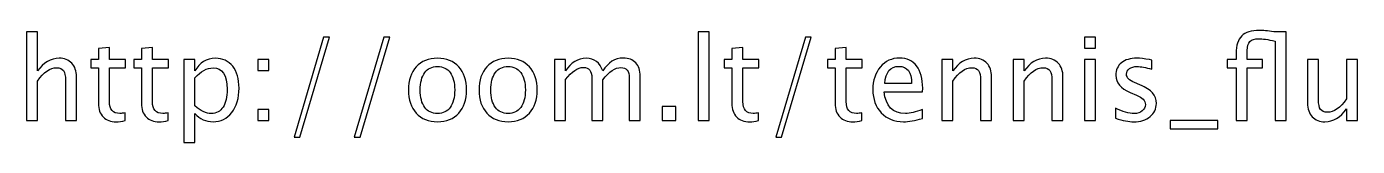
# Model space of a CAD drawing. Header units: centimetres. Extents: x -58 to 57, y -40 to 59.
# Drawn here: x -57.59 to -42.88, y 36.47 to 37.71 of the extents above; entities that cross this region are included whole.
import ezdxf

# ---------------------------------------------------------------- set-up
doc = ezdxf.new("R2010")
doc.units = ezdxf.units.CM
doc.header["$MEASUREMENT"] = 0
doc.layers.add('Layer 1', color=7, linetype='Continuous')

msp = doc.modelspace()

# ---------------------------------------------------------------- linework, layer by layer
at = {"layer": 'Layer 1'}
for points, knots in [([(-57.58567, 36.71887), (-57.58567, 36.71887), (-57.58567, 37.69804), (-57.58567, 37.69804), (-57.58567, 37.69804), (-57.58567, 37.69804), (-57.46375, 37.69804), (-57.46375, 37.69804), (-57.46375, 37.69804), (-57.46375, 37.69804), (-57.46375, 37.26476), (-57.46375, 37.26476), (-57.46375, 37.26476), (-57.39919, 37.35895), (-57.32003, 37.40594), (-57.22647, 37.40594), (-57.22647, 37.40594), (-57.16763, 37.40594), (-57.12085, 37.38753), (-57.08635, 37.35048), (-57.08635, 37.35048), (-57.05185, 37.31365), (-57.03449, 37.26391), (-57.03449, 37.20168), (-57.03449, 37.20168), (-57.03449, 37.20168), (-57.03449, 36.71887), (-57.03449, 36.71887), (-57.03449, 36.71887), (-57.03449, 36.71887), (-57.15641, 36.71887), (-57.15641, 36.71887), (-57.15641, 36.71887), (-57.15641, 36.71887), (-57.15641, 37.16189), (-57.15641, 37.16189), (-57.15641, 37.16189), (-57.15641, 37.21184), (-57.16382, 37.2474), (-57.17842, 37.26857), (-57.17842, 37.26857), (-57.19324, 37.28995), (-57.21758, 37.30053), (-57.25166, 37.30053), (-57.25166, 37.30053), (-57.32659, 37.30053), (-57.39729, 37.25164), (-57.46375, 37.15385), (-57.46375, 37.15385), (-57.46375, 37.15385), (-57.46375, 36.71887), (-57.46375, 36.71887), (-57.46375, 36.71887), (-57.46375, 36.71887), (-57.58567, 36.71887), (-57.58567, 36.71887)], [0, 0, 0, 0, 0.06666667, 0.06666667, 0.06666667, 0.06666667, 0.13333333, 0.13333333, 0.13333333, 0.13333333, 0.2, 0.2, 0.2, 0.2, 0.26666667, 0.26666667, 0.26666667, 0.26666667, 0.33333333, 0.33333333, 0.33333333, 0.33333333, 0.4, 0.4, 0.4, 0.4, 0.46666667, 0.46666667, 0.46666667, 0.46666667, 0.53333333, 0.53333333, 0.53333333, 0.53333333, 0.6, 0.6, 0.6, 0.6, 0.66666667, 0.66666667, 0.66666667, 0.66666667, 0.73333333, 0.73333333, 0.73333333, 0.73333333, 0.8, 0.8, 0.8, 0.8, 0.86666667, 0.86666667, 0.86666667, 0.86666667, 1, 1, 1, 1]), ([(-54.63123, 36.53472), (-54.63123, 36.53472), (-54.30463, 37.63708), (-54.30463, 37.63708), (-54.30463, 37.63708), (-54.30463, 37.63708), (-54.24007, 37.63708), (-54.24007, 37.63708), (-54.24007, 37.63708), (-54.24007, 37.63708), (-54.56667, 36.53472), (-54.56667, 36.53472), (-54.56667, 36.53472), (-54.56667, 36.53472), (-54.63123, 36.53472), (-54.63123, 36.53472)], [0, 0, 0, 0, 0.2, 0.2, 0.2, 0.2, 0.4, 0.4, 0.4, 0.4, 0.6, 0.6, 0.6, 0.6, 1, 1, 1, 1]), ([(-53.96533, 36.53472), (-53.96533, 36.53472), (-53.63873, 37.63708), (-53.63873, 37.63708), (-53.63873, 37.63708), (-53.63873, 37.63708), (-53.57417, 37.63708), (-53.57417, 37.63708), (-53.57417, 37.63708), (-53.57417, 37.63708), (-53.90077, 36.53472), (-53.90077, 36.53472), (-53.90077, 36.53472), (-53.90077, 36.53472), (-53.96533, 36.53472), (-53.96533, 36.53472)], [0, 0, 0, 0, 0.2, 0.2, 0.2, 0.2, 0.4, 0.4, 0.4, 0.4, 0.6, 0.6, 0.6, 0.6, 1, 1, 1, 1]), ([(-50.16677, 36.71887), (-50.16677, 36.71887), (-50.16677, 37.69804), (-50.16677, 37.69804), (-50.16677, 37.69804), (-50.16677, 37.69804), (-50.04485, 37.69804), (-50.04485, 37.69804), (-50.04485, 37.69804), (-50.04485, 37.69804), (-50.04485, 36.71887), (-50.04485, 36.71887), (-50.04485, 36.71887), (-50.04485, 36.71887), (-50.16677, 36.71887), (-50.16677, 36.71887)], [0, 0, 0, 0, 0.2, 0.2, 0.2, 0.2, 0.4, 0.4, 0.4, 0.4, 0.6, 0.6, 0.6, 0.6, 1, 1, 1, 1]), ([(-49.30952, 36.53472), (-49.30952, 36.53472), (-48.98292, 37.63708), (-48.98292, 37.63708), (-48.98292, 37.63708), (-48.98292, 37.63708), (-48.91836, 37.63708), (-48.91836, 37.63708), (-48.91836, 37.63708), (-48.91836, 37.63708), (-49.24496, 36.53472), (-49.24496, 36.53472), (-49.24496, 36.53472), (-49.24496, 36.53472), (-49.30952, 36.53472), (-49.30952, 36.53472)], [0, 0, 0, 0, 0.2, 0.2, 0.2, 0.2, 0.4, 0.4, 0.4, 0.4, 0.6, 0.6, 0.6, 0.6, 1, 1, 1, 1]), ([(-45.89978, 37.51516), (-45.89978, 37.51516), (-45.89978, 37.63708), (-45.89978, 37.63708), (-45.89978, 37.63708), (-45.89978, 37.63708), (-45.77786, 37.63708), (-45.77786, 37.63708), (-45.77786, 37.63708), (-45.77786, 37.63708), (-45.77786, 37.51516), (-45.77786, 37.51516), (-45.77786, 37.51516), (-45.77786, 37.51516), (-45.89978, 37.51516), (-45.89978, 37.51516)], [0, 0, 0, 0, 0.2, 0.2, 0.2, 0.2, 0.4, 0.4, 0.4, 0.4, 0.6, 0.6, 0.6, 0.6, 1, 1, 1, 1]), ([(-44.22359, 36.71887), (-44.22359, 36.71887), (-44.22359, 37.30053), (-44.22359, 37.30053), (-44.22359, 37.30053), (-44.22359, 37.30053), (-44.32286, 37.30053), (-44.32286, 37.30053), (-44.32286, 37.30053), (-44.32286, 37.30053), (-44.32286, 37.39197), (-44.32286, 37.39197), (-44.32286, 37.39197), (-44.32286, 37.39197), (-44.22359, 37.39197), (-44.22359, 37.39197), (-44.22359, 37.39197), (-44.22359, 37.39197), (-44.22359, 37.46076), (-44.22359, 37.46076), (-44.22359, 37.46076), (-44.22359, 37.54776), (-44.20285, 37.61147), (-44.16157, 37.65211), (-44.16157, 37.65211), (-44.1203, 37.69296), (-44.05574, 37.71328), (-43.96811, 37.71328), (-43.96811, 37.71328), (-43.93022, 37.71328), (-43.87603, 37.7082), (-43.80576, 37.69804), (-43.80576, 37.69804), (-43.80576, 37.69804), (-43.67241, 37.69804), (-43.67241, 37.69804), (-43.67241, 37.69804), (-43.67241, 37.69804), (-43.67241, 36.71887), (-43.67241, 36.71887), (-43.67241, 36.71887), (-43.67241, 36.71887), (-43.79433, 36.71887), (-43.79433, 36.71887), (-43.79433, 36.71887), (-43.79433, 36.71887), (-43.79433, 37.5939), (-43.79433, 37.5939), (-43.79433, 37.5939), (-43.87328, 37.61253), (-43.93361, 37.62184), (-43.97509, 37.62184), (-43.97509, 37.62184), (-44.02039, 37.62184), (-44.05277, 37.61168), (-44.07246, 37.59136), (-44.07246, 37.59136), (-44.09193, 37.57104), (-44.10167, 37.53717), (-44.10167, 37.48955), (-44.10167, 37.48955), (-44.10167, 37.48955), (-44.10167, 37.39197), (-44.10167, 37.39197), (-44.10167, 37.39197), (-44.10167, 37.39197), (-43.93276, 37.39197), (-43.93276, 37.39197), (-43.93276, 37.39197), (-43.93276, 37.39197), (-43.93276, 37.30053), (-43.93276, 37.30053), (-43.93276, 37.30053), (-43.93276, 37.30053), (-44.10167, 37.30053), (-44.10167, 37.30053), (-44.10167, 37.30053), (-44.10167, 37.30053), (-44.10167, 36.71887), (-44.10167, 36.71887), (-44.10167, 36.71887), (-44.10167, 36.71887), (-44.22359, 36.71887), (-44.22359, 36.71887)], [0, 0, 0, 0, 0.04545455, 0.04545455, 0.04545455, 0.04545455, 0.09090909, 0.09090909, 0.09090909, 0.09090909, 0.13636364, 0.13636364, 0.13636364, 0.13636364, 0.18181818, 0.18181818, 0.18181818, 0.18181818, 0.22727273, 0.22727273, 0.22727273, 0.22727273, 0.27272727, 0.27272727, 0.27272727, 0.27272727, 0.31818182, 0.31818182, 0.31818182, 0.31818182, 0.36363636, 0.36363636, 0.36363636, 0.36363636, 0.40909091, 0.40909091, 0.40909091, 0.40909091, 0.45454545, 0.45454545, 0.45454545, 0.45454545, 0.5, 0.5, 0.5, 0.5, 0.54545455, 0.54545455, 0.54545455, 0.54545455, 0.59090909, 0.59090909, 0.59090909, 0.59090909, 0.63636364, 0.63636364, 0.63636364, 0.63636364, 0.68181818, 0.68181818, 0.68181818, 0.68181818, 0.72727273, 0.72727273, 0.72727273, 0.72727273, 0.77272727, 0.77272727, 0.77272727, 0.77272727, 0.81818182, 0.81818182, 0.81818182, 0.81818182, 0.86363636, 0.86363636, 0.86363636, 0.86363636, 0.90909091, 0.90909091, 0.90909091, 0.90909091, 1, 1, 1, 1]), ([(-56.49643, 36.71908), (-56.53411, 36.70871), (-56.56691, 36.70363), (-56.59464, 36.70363), (-56.59464, 36.70363), (-56.65687, 36.70363), (-56.70534, 36.72141), (-56.74006, 36.75697), (-56.74006, 36.75697), (-56.77498, 36.79253), (-56.79234, 36.84185), (-56.79234, 36.90514), (-56.79234, 36.90514), (-56.79234, 36.90514), (-56.79234, 37.30053), (-56.79234, 37.30053), (-56.79234, 37.30053), (-56.79234, 37.30053), (-56.87658, 37.30053), (-56.87658, 37.30053), (-56.87658, 37.30053), (-56.87658, 37.30053), (-56.87658, 37.39197), (-56.87658, 37.39197), (-56.87658, 37.39197), (-56.87658, 37.39197), (-56.79234, 37.39197), (-56.79234, 37.39197), (-56.79234, 37.39197), (-56.79234, 37.39197), (-56.79234, 37.51368), (-56.79234, 37.51368), (-56.79234, 37.51368), (-56.79234, 37.51368), (-56.67042, 37.52532), (-56.67042, 37.52532), (-56.67042, 37.52532), (-56.67042, 37.52532), (-56.67042, 37.39197), (-56.67042, 37.39197), (-56.67042, 37.39197), (-56.67042, 37.39197), (-56.49389, 37.39197), (-56.49389, 37.39197), (-56.49389, 37.39197), (-56.49389, 37.39197), (-56.49389, 37.30053), (-56.49389, 37.30053), (-56.49389, 37.30053), (-56.49389, 37.30053), (-56.67042, 37.30053), (-56.67042, 37.30053), (-56.67042, 37.30053), (-56.67042, 37.30053), (-56.67042, 36.92715), (-56.67042, 36.92715), (-56.67042, 36.92715), (-56.67042, 36.8391), (-56.63211, 36.79507), (-56.5557, 36.79507), (-56.5557, 36.79507), (-56.5394, 36.79507), (-56.51971, 36.79782), (-56.49643, 36.80311), (-56.49643, 36.80311), (-56.49643, 36.80311), (-56.49643, 36.71908), (-56.49643, 36.71908)], [0, 0, 0, 0, 0.05555556, 0.05555556, 0.05555556, 0.05555556, 0.11111111, 0.11111111, 0.11111111, 0.11111111, 0.16666667, 0.16666667, 0.16666667, 0.16666667, 0.22222222, 0.22222222, 0.22222222, 0.22222222, 0.27777778, 0.27777778, 0.27777778, 0.27777778, 0.33333333, 0.33333333, 0.33333333, 0.33333333, 0.38888889, 0.38888889, 0.38888889, 0.38888889, 0.44444444, 0.44444444, 0.44444444, 0.44444444, 0.5, 0.5, 0.5, 0.5, 0.55555556, 0.55555556, 0.55555556, 0.55555556, 0.61111111, 0.61111111, 0.61111111, 0.61111111, 0.66666667, 0.66666667, 0.66666667, 0.66666667, 0.72222222, 0.72222222, 0.72222222, 0.72222222, 0.77777778, 0.77777778, 0.77777778, 0.77777778, 0.83333333, 0.83333333, 0.83333333, 0.83333333, 0.88888889, 0.88888889, 0.88888889, 0.88888889, 1, 1, 1, 1]), ([(-56.02145, 36.71908), (-56.05913, 36.70871), (-56.09193, 36.70363), (-56.11966, 36.70363), (-56.11966, 36.70363), (-56.18189, 36.70363), (-56.23036, 36.72141), (-56.26508, 36.75697), (-56.26508, 36.75697), (-56.3, 36.79253), (-56.31736, 36.84185), (-56.31736, 36.90514), (-56.31736, 36.90514), (-56.31736, 36.90514), (-56.31736, 37.30053), (-56.31736, 37.30053), (-56.31736, 37.30053), (-56.31736, 37.30053), (-56.4016, 37.30053), (-56.4016, 37.30053), (-56.4016, 37.30053), (-56.4016, 37.30053), (-56.4016, 37.39197), (-56.4016, 37.39197), (-56.4016, 37.39197), (-56.4016, 37.39197), (-56.31736, 37.39197), (-56.31736, 37.39197), (-56.31736, 37.39197), (-56.31736, 37.39197), (-56.31736, 37.51368), (-56.31736, 37.51368), (-56.31736, 37.51368), (-56.31736, 37.51368), (-56.19544, 37.52532), (-56.19544, 37.52532), (-56.19544, 37.52532), (-56.19544, 37.52532), (-56.19544, 37.39197), (-56.19544, 37.39197), (-56.19544, 37.39197), (-56.19544, 37.39197), (-56.01891, 37.39197), (-56.01891, 37.39197), (-56.01891, 37.39197), (-56.01891, 37.39197), (-56.01891, 37.30053), (-56.01891, 37.30053), (-56.01891, 37.30053), (-56.01891, 37.30053), (-56.19544, 37.30053), (-56.19544, 37.30053), (-56.19544, 37.30053), (-56.19544, 37.30053), (-56.19544, 36.92715), (-56.19544, 36.92715), (-56.19544, 36.92715), (-56.19544, 36.8391), (-56.15713, 36.79507), (-56.08072, 36.79507), (-56.08072, 36.79507), (-56.06442, 36.79507), (-56.04473, 36.79782), (-56.02145, 36.80311), (-56.02145, 36.80311), (-56.02145, 36.80311), (-56.02145, 36.71908), (-56.02145, 36.71908)], [0, 0, 0, 0, 0.05555556, 0.05555556, 0.05555556, 0.05555556, 0.11111111, 0.11111111, 0.11111111, 0.11111111, 0.16666667, 0.16666667, 0.16666667, 0.16666667, 0.22222222, 0.22222222, 0.22222222, 0.22222222, 0.27777778, 0.27777778, 0.27777778, 0.27777778, 0.33333333, 0.33333333, 0.33333333, 0.33333333, 0.38888889, 0.38888889, 0.38888889, 0.38888889, 0.44444444, 0.44444444, 0.44444444, 0.44444444, 0.5, 0.5, 0.5, 0.5, 0.55555556, 0.55555556, 0.55555556, 0.55555556, 0.61111111, 0.61111111, 0.61111111, 0.61111111, 0.66666667, 0.66666667, 0.66666667, 0.66666667, 0.72222222, 0.72222222, 0.72222222, 0.72222222, 0.77777778, 0.77777778, 0.77777778, 0.77777778, 0.83333333, 0.83333333, 0.83333333, 0.83333333, 0.88888889, 0.88888889, 0.88888889, 0.88888889, 1, 1, 1, 1]), ([(-49.49875, 36.71908), (-49.53643, 36.70871), (-49.56923, 36.70363), (-49.59696, 36.70363), (-49.59696, 36.70363), (-49.65919, 36.70363), (-49.70766, 36.72141), (-49.74238, 36.75697), (-49.74238, 36.75697), (-49.7773, 36.79253), (-49.79466, 36.84185), (-49.79466, 36.90514), (-49.79466, 36.90514), (-49.79466, 36.90514), (-49.79466, 37.30053), (-49.79466, 37.30053), (-49.79466, 37.30053), (-49.79466, 37.30053), (-49.8789, 37.30053), (-49.8789, 37.30053), (-49.8789, 37.30053), (-49.8789, 37.30053), (-49.8789, 37.39197), (-49.8789, 37.39197), (-49.8789, 37.39197), (-49.8789, 37.39197), (-49.79466, 37.39197), (-49.79466, 37.39197), (-49.79466, 37.39197), (-49.79466, 37.39197), (-49.79466, 37.51368), (-49.79466, 37.51368), (-49.79466, 37.51368), (-49.79466, 37.51368), (-49.67274, 37.52532), (-49.67274, 37.52532), (-49.67274, 37.52532), (-49.67274, 37.52532), (-49.67274, 37.39197), (-49.67274, 37.39197), (-49.67274, 37.39197), (-49.67274, 37.39197), (-49.49621, 37.39197), (-49.49621, 37.39197), (-49.49621, 37.39197), (-49.49621, 37.39197), (-49.49621, 37.30053), (-49.49621, 37.30053), (-49.49621, 37.30053), (-49.49621, 37.30053), (-49.67274, 37.30053), (-49.67274, 37.30053), (-49.67274, 37.30053), (-49.67274, 37.30053), (-49.67274, 36.92715), (-49.67274, 36.92715), (-49.67274, 36.92715), (-49.67274, 36.8391), (-49.63443, 36.79507), (-49.55802, 36.79507), (-49.55802, 36.79507), (-49.54172, 36.79507), (-49.52203, 36.79782), (-49.49875, 36.80311), (-49.49875, 36.80311), (-49.49875, 36.80311), (-49.49875, 36.71908), (-49.49875, 36.71908)], [0, 0, 0, 0, 0.05555556, 0.05555556, 0.05555556, 0.05555556, 0.11111111, 0.11111111, 0.11111111, 0.11111111, 0.16666667, 0.16666667, 0.16666667, 0.16666667, 0.22222222, 0.22222222, 0.22222222, 0.22222222, 0.27777778, 0.27777778, 0.27777778, 0.27777778, 0.33333333, 0.33333333, 0.33333333, 0.33333333, 0.38888889, 0.38888889, 0.38888889, 0.38888889, 0.44444444, 0.44444444, 0.44444444, 0.44444444, 0.5, 0.5, 0.5, 0.5, 0.55555556, 0.55555556, 0.55555556, 0.55555556, 0.61111111, 0.61111111, 0.61111111, 0.61111111, 0.66666667, 0.66666667, 0.66666667, 0.66666667, 0.72222222, 0.72222222, 0.72222222, 0.72222222, 0.77777778, 0.77777778, 0.77777778, 0.77777778, 0.83333333, 0.83333333, 0.83333333, 0.83333333, 0.88888889, 0.88888889, 0.88888889, 0.88888889, 1, 1, 1, 1]), ([(-48.35787, 36.71908), (-48.39555, 36.70871), (-48.42835, 36.70363), (-48.45608, 36.70363), (-48.45608, 36.70363), (-48.51831, 36.70363), (-48.56678, 36.72141), (-48.6015, 36.75697), (-48.6015, 36.75697), (-48.63642, 36.79253), (-48.65378, 36.84185), (-48.65378, 36.90514), (-48.65378, 36.90514), (-48.65378, 36.90514), (-48.65378, 37.30053), (-48.65378, 37.30053), (-48.65378, 37.30053), (-48.65378, 37.30053), (-48.73802, 37.30053), (-48.73802, 37.30053), (-48.73802, 37.30053), (-48.73802, 37.30053), (-48.73802, 37.39197), (-48.73802, 37.39197), (-48.73802, 37.39197), (-48.73802, 37.39197), (-48.65378, 37.39197), (-48.65378, 37.39197), (-48.65378, 37.39197), (-48.65378, 37.39197), (-48.65378, 37.51368), (-48.65378, 37.51368), (-48.65378, 37.51368), (-48.65378, 37.51368), (-48.53186, 37.52532), (-48.53186, 37.52532), (-48.53186, 37.52532), (-48.53186, 37.52532), (-48.53186, 37.39197), (-48.53186, 37.39197), (-48.53186, 37.39197), (-48.53186, 37.39197), (-48.35533, 37.39197), (-48.35533, 37.39197), (-48.35533, 37.39197), (-48.35533, 37.39197), (-48.35533, 37.30053), (-48.35533, 37.30053), (-48.35533, 37.30053), (-48.35533, 37.30053), (-48.53186, 37.30053), (-48.53186, 37.30053), (-48.53186, 37.30053), (-48.53186, 37.30053), (-48.53186, 36.92715), (-48.53186, 36.92715), (-48.53186, 36.92715), (-48.53186, 36.8391), (-48.49355, 36.79507), (-48.41714, 36.79507), (-48.41714, 36.79507), (-48.40084, 36.79507), (-48.38115, 36.79782), (-48.35787, 36.80311), (-48.35787, 36.80311), (-48.35787, 36.80311), (-48.35787, 36.71908), (-48.35787, 36.71908)], [0, 0, 0, 0, 0.05555556, 0.05555556, 0.05555556, 0.05555556, 0.11111111, 0.11111111, 0.11111111, 0.11111111, 0.16666667, 0.16666667, 0.16666667, 0.16666667, 0.22222222, 0.22222222, 0.22222222, 0.22222222, 0.27777778, 0.27777778, 0.27777778, 0.27777778, 0.33333333, 0.33333333, 0.33333333, 0.33333333, 0.38888889, 0.38888889, 0.38888889, 0.38888889, 0.44444444, 0.44444444, 0.44444444, 0.44444444, 0.5, 0.5, 0.5, 0.5, 0.55555556, 0.55555556, 0.55555556, 0.55555556, 0.61111111, 0.61111111, 0.61111111, 0.61111111, 0.66666667, 0.66666667, 0.66666667, 0.66666667, 0.72222222, 0.72222222, 0.72222222, 0.72222222, 0.77777778, 0.77777778, 0.77777778, 0.77777778, 0.83333333, 0.83333333, 0.83333333, 0.83333333, 0.88888889, 0.88888889, 0.88888889, 0.88888889, 1, 1, 1, 1]), ([(-55.84746, 36.47376), (-55.84746, 36.47376), (-55.84746, 37.39197), (-55.84746, 37.39197), (-55.84746, 37.39197), (-55.84746, 37.39197), (-55.72554, 37.39197), (-55.72554, 37.39197), (-55.72554, 37.39197), (-55.72554, 37.39197), (-55.72554, 37.26476), (-55.72554, 37.26476), (-55.72554, 37.26476), (-55.67559, 37.35895), (-55.60044, 37.40594), (-55.50033, 37.40594), (-55.50033, 37.40594), (-55.41926, 37.40594), (-55.35555, 37.37652), (-55.30898, 37.31746), (-55.30898, 37.31746), (-55.26241, 37.25841), (-55.23913, 37.17776), (-55.23913, 37.07553), (-55.23913, 37.07553), (-55.23913, 36.96419), (-55.26559, 36.87423), (-55.31829, 36.80608), (-55.31829, 36.80608), (-55.371, 36.73771), (-55.44042, 36.70363), (-55.52636, 36.70363), (-55.52636, 36.70363), (-55.60616, 36.70363), (-55.67262, 36.73411), (-55.72554, 36.79528), (-55.72554, 36.79528), (-55.72554, 36.79528), (-55.72554, 36.47376), (-55.72554, 36.47376), (-55.72554, 36.47376), (-55.72554, 36.47376), (-55.84746, 36.47376), (-55.84746, 36.47376)], [0, 0, 0, 0, 0.08333333, 0.08333333, 0.08333333, 0.08333333, 0.16666667, 0.16666667, 0.16666667, 0.16666667, 0.25, 0.25, 0.25, 0.25, 0.33333333, 0.33333333, 0.33333333, 0.33333333, 0.41666667, 0.41666667, 0.41666667, 0.41666667, 0.5, 0.5, 0.5, 0.5, 0.58333333, 0.58333333, 0.58333333, 0.58333333, 0.66666667, 0.66666667, 0.66666667, 0.66666667, 0.75, 0.75, 0.75, 0.75, 0.83333333, 0.83333333, 0.83333333, 0.83333333, 1, 1, 1, 1]), ([(-55.03043, 37.27005), (-55.03043, 37.27005), (-55.03043, 37.39197), (-55.03043, 37.39197), (-55.03043, 37.39197), (-55.03043, 37.39197), (-54.90851, 37.39197), (-54.90851, 37.39197), (-54.90851, 37.39197), (-54.90851, 37.39197), (-54.90851, 37.27005), (-54.90851, 37.27005), (-54.90851, 37.27005), (-54.90851, 37.27005), (-55.03043, 37.27005), (-55.03043, 37.27005)], [0, 0, 0, 0, 0.2, 0.2, 0.2, 0.2, 0.4, 0.4, 0.4, 0.4, 0.6, 0.6, 0.6, 0.6, 1, 1, 1, 1]), ([(-53.0467, 36.70363), (-53.14555, 36.70363), (-53.22386, 36.73517), (-53.28144, 36.79825), (-53.28144, 36.79825), (-53.33922, 36.86132), (-53.36801, 36.94705), (-53.36801, 37.05521), (-53.36801, 37.05521), (-53.36801, 37.16316), (-53.33922, 37.24867), (-53.28144, 37.31154), (-53.28144, 37.31154), (-53.22386, 37.3744), (-53.14555, 37.40594), (-53.0467, 37.40594), (-53.0467, 37.40594), (-52.94785, 37.40594), (-52.86953, 37.3744), (-52.81196, 37.31154), (-52.81196, 37.31154), (-52.75418, 37.24867), (-52.72539, 37.16316), (-52.72539, 37.05521), (-52.72539, 37.05521), (-52.72539, 36.94705), (-52.75418, 36.86132), (-52.81196, 36.79825), (-52.81196, 36.79825), (-52.86953, 36.73517), (-52.94785, 36.70363), (-53.0467, 36.70363)], [0, 0, 0, 0, 0.11111111, 0.11111111, 0.11111111, 0.11111111, 0.22222222, 0.22222222, 0.22222222, 0.22222222, 0.33333333, 0.33333333, 0.33333333, 0.33333333, 0.44444444, 0.44444444, 0.44444444, 0.44444444, 0.55555556, 0.55555556, 0.55555556, 0.55555556, 0.66666667, 0.66666667, 0.66666667, 0.66666667, 0.77777778, 0.77777778, 0.77777778, 0.77777778, 1, 1, 1, 1]), ([(-52.2665, 36.70363), (-52.36535, 36.70363), (-52.44366, 36.73517), (-52.50124, 36.79825), (-52.50124, 36.79825), (-52.55902, 36.86132), (-52.58781, 36.94705), (-52.58781, 37.05521), (-52.58781, 37.05521), (-52.58781, 37.16316), (-52.55902, 37.24867), (-52.50124, 37.31154), (-52.50124, 37.31154), (-52.44366, 37.3744), (-52.36535, 37.40594), (-52.2665, 37.40594), (-52.2665, 37.40594), (-52.16765, 37.40594), (-52.08933, 37.3744), (-52.03176, 37.31154), (-52.03176, 37.31154), (-51.97398, 37.24867), (-51.94519, 37.16316), (-51.94519, 37.05521), (-51.94519, 37.05521), (-51.94519, 36.94705), (-51.97398, 36.86132), (-52.03176, 36.79825), (-52.03176, 36.79825), (-52.08933, 36.73517), (-52.16765, 36.70363), (-52.2665, 36.70363)], [0, 0, 0, 0, 0.11111111, 0.11111111, 0.11111111, 0.11111111, 0.22222222, 0.22222222, 0.22222222, 0.22222222, 0.33333333, 0.33333333, 0.33333333, 0.33333333, 0.44444444, 0.44444444, 0.44444444, 0.44444444, 0.55555556, 0.55555556, 0.55555556, 0.55555556, 0.66666667, 0.66666667, 0.66666667, 0.66666667, 0.77777778, 0.77777778, 0.77777778, 0.77777778, 1, 1, 1, 1]), ([(-51.75427, 36.71887), (-51.75427, 36.71887), (-51.75427, 37.39197), (-51.75427, 37.39197), (-51.75427, 37.39197), (-51.75427, 37.39197), (-51.63235, 37.39197), (-51.63235, 37.39197), (-51.63235, 37.39197), (-51.63235, 37.39197), (-51.63235, 37.26476), (-51.63235, 37.26476), (-51.63235, 37.26476), (-51.57287, 37.35895), (-51.49667, 37.40594), (-51.40333, 37.40594), (-51.40333, 37.40594), (-51.31337, 37.40594), (-51.2522, 37.35895), (-51.2196, 37.26476), (-51.2196, 37.26476), (-51.16181, 37.3598), (-51.08646, 37.40721), (-50.99396, 37.40721), (-50.99396, 37.40721), (-50.93491, 37.40721), (-50.88898, 37.38985), (-50.85617, 37.35493), (-50.85617, 37.35493), (-50.82336, 37.32), (-50.80685, 37.27111), (-50.80685, 37.20824), (-50.80685, 37.20824), (-50.80685, 37.20824), (-50.80685, 36.71887), (-50.80685, 36.71887), (-50.80685, 36.71887), (-50.80685, 36.71887), (-50.92877, 36.71887), (-50.92877, 36.71887), (-50.92877, 36.71887), (-50.92877, 36.71887), (-50.92877, 37.18814), (-50.92877, 37.18814), (-50.92877, 37.18814), (-50.92877, 37.26476), (-50.95925, 37.30307), (-51.02021, 37.30307), (-51.02021, 37.30307), (-51.0835, 37.30307), (-51.14996, 37.25841), (-51.2196, 37.16887), (-51.2196, 37.16887), (-51.2196, 37.16887), (-51.2196, 36.71887), (-51.2196, 36.71887), (-51.2196, 36.71887), (-51.2196, 36.71887), (-51.34152, 36.71887), (-51.34152, 36.71887), (-51.34152, 36.71887), (-51.34152, 36.71887), (-51.34152, 37.18856), (-51.34152, 37.18856), (-51.34152, 37.18856), (-51.34152, 37.26582), (-51.37242, 37.30434), (-51.43444, 37.30434), (-51.43444, 37.30434), (-51.49604, 37.30434), (-51.56208, 37.25947), (-51.63235, 37.16951), (-51.63235, 37.16951), (-51.63235, 37.16951), (-51.63235, 36.71887), (-51.63235, 36.71887), (-51.63235, 36.71887), (-51.63235, 36.71887), (-51.75427, 36.71887), (-51.75427, 36.71887)], [0, 0, 0, 0, 0.04761905, 0.04761905, 0.04761905, 0.04761905, 0.0952381, 0.0952381, 0.0952381, 0.0952381, 0.14285714, 0.14285714, 0.14285714, 0.14285714, 0.19047619, 0.19047619, 0.19047619, 0.19047619, 0.23809524, 0.23809524, 0.23809524, 0.23809524, 0.28571429, 0.28571429, 0.28571429, 0.28571429, 0.33333333, 0.33333333, 0.33333333, 0.33333333, 0.38095238, 0.38095238, 0.38095238, 0.38095238, 0.42857143, 0.42857143, 0.42857143, 0.42857143, 0.47619048, 0.47619048, 0.47619048, 0.47619048, 0.52380952, 0.52380952, 0.52380952, 0.52380952, 0.57142857, 0.57142857, 0.57142857, 0.57142857, 0.61904762, 0.61904762, 0.61904762, 0.61904762, 0.66666667, 0.66666667, 0.66666667, 0.66666667, 0.71428571, 0.71428571, 0.71428571, 0.71428571, 0.76190476, 0.76190476, 0.76190476, 0.76190476, 0.80952381, 0.80952381, 0.80952381, 0.80952381, 0.85714286, 0.85714286, 0.85714286, 0.85714286, 0.9047619, 0.9047619, 0.9047619, 0.9047619, 1, 1, 1, 1]), ([(-47.68985, 36.74046), (-47.77176, 36.71591), (-47.84183, 36.70363), (-47.90025, 36.70363), (-47.90025, 36.70363), (-47.99994, 36.70363), (-48.08101, 36.73665), (-48.14345, 36.80248), (-48.14345, 36.80248), (-48.20589, 36.86831), (-48.23722, 36.95361), (-48.23722, 37.0586), (-48.23722, 37.0586), (-48.23722, 37.16041), (-48.2097, 37.24402), (-48.15446, 37.30942), (-48.15446, 37.30942), (-48.09921, 37.37461), (-48.02852, 37.40721), (-47.94237, 37.40721), (-47.94237, 37.40721), (-47.86088, 37.40721), (-47.7978, 37.37821), (-47.75335, 37.32022), (-47.75335, 37.32022), (-47.7089, 37.26222), (-47.68667, 37.18009), (-47.68667, 37.07362), (-47.68667, 37.07362), (-47.68667, 37.07362), (-47.68731, 37.03637), (-47.68731, 37.03637), (-47.68731, 37.03637), (-47.68731, 37.03637), (-48.11276, 37.03637), (-48.11276, 37.03637), (-48.11276, 37.03637), (-48.09498, 36.8755), (-48.01645, 36.79507), (-47.87739, 36.79507), (-47.87739, 36.79507), (-47.82637, 36.79507), (-47.76393, 36.80946), (-47.68985, 36.83825), (-47.68985, 36.83825), (-47.68985, 36.83825), (-47.68985, 36.74046), (-47.68985, 36.74046)], [0, 0, 0, 0, 0.07692308, 0.07692308, 0.07692308, 0.07692308, 0.15384615, 0.15384615, 0.15384615, 0.15384615, 0.23076923, 0.23076923, 0.23076923, 0.23076923, 0.30769231, 0.30769231, 0.30769231, 0.30769231, 0.38461538, 0.38461538, 0.38461538, 0.38461538, 0.46153846, 0.46153846, 0.46153846, 0.46153846, 0.53846154, 0.53846154, 0.53846154, 0.53846154, 0.61538462, 0.61538462, 0.61538462, 0.61538462, 0.69230769, 0.69230769, 0.69230769, 0.69230769, 0.76923077, 0.76923077, 0.76923077, 0.76923077, 0.84615385, 0.84615385, 0.84615385, 0.84615385, 1, 1, 1, 1]), ([(-47.47628, 36.71887), (-47.47628, 36.71887), (-47.47628, 37.39197), (-47.47628, 37.39197), (-47.47628, 37.39197), (-47.47628, 37.39197), (-47.35436, 37.39197), (-47.35436, 37.39197), (-47.35436, 37.39197), (-47.35436, 37.39197), (-47.35436, 37.26476), (-47.35436, 37.26476), (-47.35436, 37.26476), (-47.2898, 37.35895), (-47.21064, 37.40594), (-47.11708, 37.40594), (-47.11708, 37.40594), (-47.05824, 37.40594), (-47.01146, 37.38753), (-46.97696, 37.35048), (-46.97696, 37.35048), (-46.94246, 37.31365), (-46.9251, 37.26391), (-46.9251, 37.20168), (-46.9251, 37.20168), (-46.9251, 37.20168), (-46.9251, 36.71887), (-46.9251, 36.71887), (-46.9251, 36.71887), (-46.9251, 36.71887), (-47.04702, 36.71887), (-47.04702, 36.71887), (-47.04702, 36.71887), (-47.04702, 36.71887), (-47.04702, 37.16189), (-47.04702, 37.16189), (-47.04702, 37.16189), (-47.04702, 37.21184), (-47.05443, 37.2474), (-47.06903, 37.26857), (-47.06903, 37.26857), (-47.08385, 37.28995), (-47.10819, 37.30053), (-47.14227, 37.30053), (-47.14227, 37.30053), (-47.2172, 37.30053), (-47.2879, 37.25164), (-47.35436, 37.15385), (-47.35436, 37.15385), (-47.35436, 37.15385), (-47.35436, 36.71887), (-47.35436, 36.71887), (-47.35436, 36.71887), (-47.35436, 36.71887), (-47.47628, 36.71887), (-47.47628, 36.71887)], [0, 0, 0, 0, 0.06666667, 0.06666667, 0.06666667, 0.06666667, 0.13333333, 0.13333333, 0.13333333, 0.13333333, 0.2, 0.2, 0.2, 0.2, 0.26666667, 0.26666667, 0.26666667, 0.26666667, 0.33333333, 0.33333333, 0.33333333, 0.33333333, 0.4, 0.4, 0.4, 0.4, 0.46666667, 0.46666667, 0.46666667, 0.46666667, 0.53333333, 0.53333333, 0.53333333, 0.53333333, 0.6, 0.6, 0.6, 0.6, 0.66666667, 0.66666667, 0.66666667, 0.66666667, 0.73333333, 0.73333333, 0.73333333, 0.73333333, 0.8, 0.8, 0.8, 0.8, 0.86666667, 0.86666667, 0.86666667, 0.86666667, 1, 1, 1, 1]), ([(-46.68803, 36.71887), (-46.68803, 36.71887), (-46.68803, 37.39197), (-46.68803, 37.39197), (-46.68803, 37.39197), (-46.68803, 37.39197), (-46.56611, 37.39197), (-46.56611, 37.39197), (-46.56611, 37.39197), (-46.56611, 37.39197), (-46.56611, 37.26476), (-46.56611, 37.26476), (-46.56611, 37.26476), (-46.50155, 37.35895), (-46.42239, 37.40594), (-46.32883, 37.40594), (-46.32883, 37.40594), (-46.26999, 37.40594), (-46.22321, 37.38753), (-46.18871, 37.35048), (-46.18871, 37.35048), (-46.15421, 37.31365), (-46.13685, 37.26391), (-46.13685, 37.20168), (-46.13685, 37.20168), (-46.13685, 37.20168), (-46.13685, 36.71887), (-46.13685, 36.71887), (-46.13685, 36.71887), (-46.13685, 36.71887), (-46.25877, 36.71887), (-46.25877, 36.71887), (-46.25877, 36.71887), (-46.25877, 36.71887), (-46.25877, 37.16189), (-46.25877, 37.16189), (-46.25877, 37.16189), (-46.25877, 37.21184), (-46.26618, 37.2474), (-46.28078, 37.26857), (-46.28078, 37.26857), (-46.2956, 37.28995), (-46.31994, 37.30053), (-46.35402, 37.30053), (-46.35402, 37.30053), (-46.42895, 37.30053), (-46.49965, 37.25164), (-46.56611, 37.15385), (-46.56611, 37.15385), (-46.56611, 37.15385), (-46.56611, 36.71887), (-46.56611, 36.71887), (-46.56611, 36.71887), (-46.56611, 36.71887), (-46.68803, 36.71887), (-46.68803, 36.71887)], [0, 0, 0, 0, 0.06666667, 0.06666667, 0.06666667, 0.06666667, 0.13333333, 0.13333333, 0.13333333, 0.13333333, 0.2, 0.2, 0.2, 0.2, 0.26666667, 0.26666667, 0.26666667, 0.26666667, 0.33333333, 0.33333333, 0.33333333, 0.33333333, 0.4, 0.4, 0.4, 0.4, 0.46666667, 0.46666667, 0.46666667, 0.46666667, 0.53333333, 0.53333333, 0.53333333, 0.53333333, 0.6, 0.6, 0.6, 0.6, 0.66666667, 0.66666667, 0.66666667, 0.66666667, 0.73333333, 0.73333333, 0.73333333, 0.73333333, 0.8, 0.8, 0.8, 0.8, 0.86666667, 0.86666667, 0.86666667, 0.86666667, 1, 1, 1, 1]), ([(-45.89978, 36.71887), (-45.89978, 36.71887), (-45.89978, 37.39197), (-45.89978, 37.39197), (-45.89978, 37.39197), (-45.89978, 37.39197), (-45.77786, 37.39197), (-45.77786, 37.39197), (-45.77786, 37.39197), (-45.77786, 37.39197), (-45.77786, 36.71887), (-45.77786, 36.71887), (-45.77786, 36.71887), (-45.77786, 36.71887), (-45.89978, 36.71887), (-45.89978, 36.71887)], [0, 0, 0, 0, 0.2, 0.2, 0.2, 0.2, 0.4, 0.4, 0.4, 0.4, 0.6, 0.6, 0.6, 0.6, 1, 1, 1, 1]), ([(-45.55688, 36.743), (-45.55688, 36.743), (-45.55688, 36.85476), (-45.55688, 36.85476), (-45.55688, 36.85476), (-45.47708, 36.81497), (-45.40787, 36.79507), (-45.34881, 36.79507), (-45.34881, 36.79507), (-45.31367, 36.79507), (-45.28446, 36.8046), (-45.26139, 36.82365), (-45.26139, 36.82365), (-45.23832, 36.84248), (-45.22668, 36.86619), (-45.22668, 36.89477), (-45.22668, 36.89477), (-45.22668, 36.93646), (-45.25906, 36.97097), (-45.32383, 36.99827), (-45.32383, 36.99827), (-45.32383, 36.99827), (-45.39517, 37.02854), (-45.39517, 37.02854), (-45.39517, 37.02854), (-45.50036, 37.07214), (-45.55307, 37.13522), (-45.55307, 37.21713), (-45.55307, 37.21713), (-45.55307, 37.27577), (-45.53233, 37.32191), (-45.49084, 37.35556), (-45.49084, 37.35556), (-45.44935, 37.38922), (-45.39241, 37.40594), (-45.32024, 37.40594), (-45.32024, 37.40594), (-45.28277, 37.40594), (-45.2362, 37.40086), (-45.18096, 37.39049), (-45.18096, 37.39049), (-45.18096, 37.39049), (-45.15556, 37.38562), (-45.15556, 37.38562), (-45.15556, 37.38562), (-45.15556, 37.38562), (-45.15556, 37.28402), (-45.15556, 37.28402), (-45.15556, 37.28402), (-45.2235, 37.30434), (-45.27769, 37.3145), (-45.31812, 37.3145), (-45.31812, 37.3145), (-45.35368, 37.3145), (-45.38183, 37.30667), (-45.40321, 37.29122), (-45.40321, 37.29122), (-45.42438, 37.27577), (-45.43496, 37.25502), (-45.43496, 37.22899), (-45.43496, 37.22899), (-45.43496, 37.19237), (-45.40533, 37.16125), (-45.34585, 37.13607), (-45.34585, 37.13607), (-45.34585, 37.13607), (-45.28722, 37.1113), (-45.28722, 37.1113), (-45.28722, 37.1113), (-45.22075, 37.08336), (-45.17376, 37.05373), (-45.14625, 37.02261), (-45.14625, 37.02261), (-45.11852, 36.9915), (-45.10476, 36.95255), (-45.10476, 36.90598), (-45.10476, 36.90598), (-45.10476, 36.84693), (-45.12804, 36.79846), (-45.17482, 36.76057), (-45.17482, 36.76057), (-45.22139, 36.72268), (-45.28108, 36.70363), (-45.35368, 36.70363), (-45.35368, 36.70363), (-45.40956, 36.70363), (-45.47708, 36.71675), (-45.55688, 36.743)], [0, 0, 0, 0, 0.04347826, 0.04347826, 0.04347826, 0.04347826, 0.08695652, 0.08695652, 0.08695652, 0.08695652, 0.13043478, 0.13043478, 0.13043478, 0.13043478, 0.17391304, 0.17391304, 0.17391304, 0.17391304, 0.2173913, 0.2173913, 0.2173913, 0.2173913, 0.26086957, 0.26086957, 0.26086957, 0.26086957, 0.30434783, 0.30434783, 0.30434783, 0.30434783, 0.34782609, 0.34782609, 0.34782609, 0.34782609, 0.39130435, 0.39130435, 0.39130435, 0.39130435, 0.43478261, 0.43478261, 0.43478261, 0.43478261, 0.47826087, 0.47826087, 0.47826087, 0.47826087, 0.52173913, 0.52173913, 0.52173913, 0.52173913, 0.56521739, 0.56521739, 0.56521739, 0.56521739, 0.60869565, 0.60869565, 0.60869565, 0.60869565, 0.65217391, 0.65217391, 0.65217391, 0.65217391, 0.69565217, 0.69565217, 0.69565217, 0.69565217, 0.73913043, 0.73913043, 0.73913043, 0.73913043, 0.7826087, 0.7826087, 0.7826087, 0.7826087, 0.82608696, 0.82608696, 0.82608696, 0.82608696, 0.86956522, 0.86956522, 0.86956522, 0.86956522, 0.91304348, 0.91304348, 0.91304348, 0.91304348, 1, 1, 1, 1]), ([(-43.00629, 36.71887), (-43.00629, 36.71887), (-43.00629, 36.84545), (-43.00629, 36.84545), (-43.00629, 36.84545), (-43.07127, 36.75083), (-43.15022, 36.70363), (-43.24293, 36.70363), (-43.24293, 36.70363), (-43.30178, 36.70363), (-43.34855, 36.72205), (-43.38327, 36.75909), (-43.38327, 36.75909), (-43.41819, 36.79613), (-43.43555, 36.84587), (-43.43555, 36.90874), (-43.43555, 36.90874), (-43.43555, 36.90874), (-43.43555, 37.39197), (-43.43555, 37.39197), (-43.43555, 37.39197), (-43.43555, 37.39197), (-43.31363, 37.39197), (-43.31363, 37.39197), (-43.31363, 37.39197), (-43.31363, 37.39197), (-43.31363, 36.94853), (-43.31363, 36.94853), (-43.31363, 36.94853), (-43.31363, 36.89794), (-43.30622, 36.86217), (-43.29162, 36.841), (-43.29162, 36.841), (-43.2768, 36.81962), (-43.25225, 36.80904), (-43.21774, 36.80904), (-43.21774, 36.80904), (-43.14324, 36.80904), (-43.07254, 36.85794), (-43.00629, 36.95594), (-43.00629, 36.95594), (-43.00629, 36.95594), (-43.00629, 37.39197), (-43.00629, 37.39197), (-43.00629, 37.39197), (-43.00629, 37.39197), (-42.88437, 37.39197), (-42.88437, 37.39197), (-42.88437, 37.39197), (-42.88437, 37.39197), (-42.88437, 36.71887), (-42.88437, 36.71887), (-42.88437, 36.71887), (-42.88437, 36.71887), (-43.00629, 36.71887), (-43.00629, 36.71887)], [0, 0, 0, 0, 0.06666667, 0.06666667, 0.06666667, 0.06666667, 0.13333333, 0.13333333, 0.13333333, 0.13333333, 0.2, 0.2, 0.2, 0.2, 0.26666667, 0.26666667, 0.26666667, 0.26666667, 0.33333333, 0.33333333, 0.33333333, 0.33333333, 0.4, 0.4, 0.4, 0.4, 0.46666667, 0.46666667, 0.46666667, 0.46666667, 0.53333333, 0.53333333, 0.53333333, 0.53333333, 0.6, 0.6, 0.6, 0.6, 0.66666667, 0.66666667, 0.66666667, 0.66666667, 0.73333333, 0.73333333, 0.73333333, 0.73333333, 0.8, 0.8, 0.8, 0.8, 0.86666667, 0.86666667, 0.86666667, 0.86666667, 1, 1, 1, 1]), ([(-55.72554, 36.87931), (-55.66267, 36.82322), (-55.60277, 36.79507), (-55.54583, 36.79507), (-55.54583, 36.79507), (-55.48974, 36.79507), (-55.44635, 36.81857), (-55.41587, 36.86534), (-55.41587, 36.86534), (-55.38518, 36.91212), (-55.36994, 36.97795), (-55.36994, 37.06304), (-55.36994, 37.06304), (-55.36994, 37.22052), (-55.42201, 37.29926), (-55.52615, 37.29926), (-55.52615, 37.29926), (-55.59431, 37.29926), (-55.66077, 37.26243), (-55.72554, 37.18856), (-55.72554, 37.18856), (-55.72554, 37.18856), (-55.72554, 36.87931), (-55.72554, 36.87931)], [0, 0, 0, 0, 0.14285714, 0.14285714, 0.14285714, 0.14285714, 0.28571429, 0.28571429, 0.28571429, 0.28571429, 0.42857143, 0.42857143, 0.42857143, 0.42857143, 0.57142857, 0.57142857, 0.57142857, 0.57142857, 0.71428571, 0.71428571, 0.71428571, 0.71428571, 1, 1, 1, 1]), ([(-53.04691, 36.79507), (-52.98659, 36.79507), (-52.9396, 36.81772), (-52.90615, 36.86323), (-52.90615, 36.86323), (-52.87292, 36.90852), (-52.8562, 36.97266), (-52.8562, 37.05521), (-52.8562, 37.05521), (-52.8562, 37.13755), (-52.87292, 37.20147), (-52.90615, 37.24677), (-52.90615, 37.24677), (-52.9396, 37.29185), (-52.98659, 37.3145), (-53.04691, 37.3145), (-53.04691, 37.3145), (-53.10745, 37.3145), (-53.15444, 37.29185), (-53.18746, 37.24677), (-53.18746, 37.24677), (-53.22069, 37.20147), (-53.2372, 37.13755), (-53.2372, 37.05521), (-53.2372, 37.05521), (-53.2372, 36.97266), (-53.22069, 36.90852), (-53.18746, 36.86323), (-53.18746, 36.86323), (-53.15444, 36.81772), (-53.10745, 36.79507), (-53.04691, 36.79507)], [0, 0, 0, 0, 0.11111111, 0.11111111, 0.11111111, 0.11111111, 0.22222222, 0.22222222, 0.22222222, 0.22222222, 0.33333333, 0.33333333, 0.33333333, 0.33333333, 0.44444444, 0.44444444, 0.44444444, 0.44444444, 0.55555556, 0.55555556, 0.55555556, 0.55555556, 0.66666667, 0.66666667, 0.66666667, 0.66666667, 0.77777778, 0.77777778, 0.77777778, 0.77777778, 1, 1, 1, 1]), ([(-52.26671, 36.79507), (-52.20639, 36.79507), (-52.1594, 36.81772), (-52.12595, 36.86323), (-52.12595, 36.86323), (-52.09272, 36.90852), (-52.076, 36.97266), (-52.076, 37.05521), (-52.076, 37.05521), (-52.076, 37.13755), (-52.09272, 37.20147), (-52.12595, 37.24677), (-52.12595, 37.24677), (-52.1594, 37.29185), (-52.20639, 37.3145), (-52.26671, 37.3145), (-52.26671, 37.3145), (-52.32725, 37.3145), (-52.37424, 37.29185), (-52.40726, 37.24677), (-52.40726, 37.24677), (-52.44049, 37.20147), (-52.457, 37.13755), (-52.457, 37.05521), (-52.457, 37.05521), (-52.457, 36.97266), (-52.44049, 36.90852), (-52.40726, 36.86323), (-52.40726, 36.86323), (-52.37424, 36.81772), (-52.32725, 36.79507), (-52.26671, 36.79507)], [0, 0, 0, 0, 0.11111111, 0.11111111, 0.11111111, 0.11111111, 0.22222222, 0.22222222, 0.22222222, 0.22222222, 0.33333333, 0.33333333, 0.33333333, 0.33333333, 0.44444444, 0.44444444, 0.44444444, 0.44444444, 0.55555556, 0.55555556, 0.55555556, 0.55555556, 0.66666667, 0.66666667, 0.66666667, 0.66666667, 0.77777778, 0.77777778, 0.77777778, 0.77777778, 1, 1, 1, 1]), ([(-48.10641, 37.12781), (-48.10641, 37.12781), (-47.80923, 37.12781), (-47.80923, 37.12781), (-47.80923, 37.12781), (-47.80923, 37.25312), (-47.85601, 37.31577), (-47.94935, 37.31577), (-47.94935, 37.31577), (-48.04333, 37.31577), (-48.09561, 37.25312), (-48.10641, 37.12781)], [0, 0, 0, 0, 0.25, 0.25, 0.25, 0.25, 0.5, 0.5, 0.5, 0.5, 1, 1, 1, 1]), ([(-55.03043, 36.71887), (-55.03043, 36.71887), (-55.03043, 36.84079), (-55.03043, 36.84079), (-55.03043, 36.84079), (-55.03043, 36.84079), (-54.90851, 36.84079), (-54.90851, 36.84079), (-54.90851, 36.84079), (-54.90851, 36.84079), (-54.90851, 36.71887), (-54.90851, 36.71887), (-54.90851, 36.71887), (-54.90851, 36.71887), (-55.03043, 36.71887), (-55.03043, 36.71887)], [0, 0, 0, 0, 0.2, 0.2, 0.2, 0.2, 0.4, 0.4, 0.4, 0.4, 0.6, 0.6, 0.6, 0.6, 1, 1, 1, 1]), ([(-50.56597, 36.71887), (-50.56597, 36.71887), (-50.56597, 36.87254), (-50.56597, 36.87254), (-50.56597, 36.87254), (-50.56597, 36.87254), (-50.4123, 36.87254), (-50.4123, 36.87254), (-50.4123, 36.87254), (-50.4123, 36.87254), (-50.4123, 36.71887), (-50.4123, 36.71887), (-50.4123, 36.71887), (-50.4123, 36.71887), (-50.56597, 36.71887), (-50.56597, 36.71887)], [0, 0, 0, 0, 0.2, 0.2, 0.2, 0.2, 0.4, 0.4, 0.4, 0.4, 0.6, 0.6, 0.6, 0.6, 1, 1, 1, 1]), ([(-44.95384, 36.62743), (-44.95384, 36.62743), (-44.95384, 36.71887), (-44.95384, 36.71887), (-44.95384, 36.71887), (-44.95384, 36.71887), (-44.42552, 36.71887), (-44.42552, 36.71887), (-44.42552, 36.71887), (-44.42552, 36.71887), (-44.42552, 36.62743), (-44.42552, 36.62743), (-44.42552, 36.62743), (-44.42552, 36.62743), (-44.95384, 36.62743), (-44.95384, 36.62743)], [0, 0, 0, 0, 0.2, 0.2, 0.2, 0.2, 0.4, 0.4, 0.4, 0.4, 0.6, 0.6, 0.6, 0.6, 1, 1, 1, 1])]:
    msp.add_open_spline(points, degree=3, knots=knots, dxfattribs=at)

doc.saveas('drawing.dxf')
